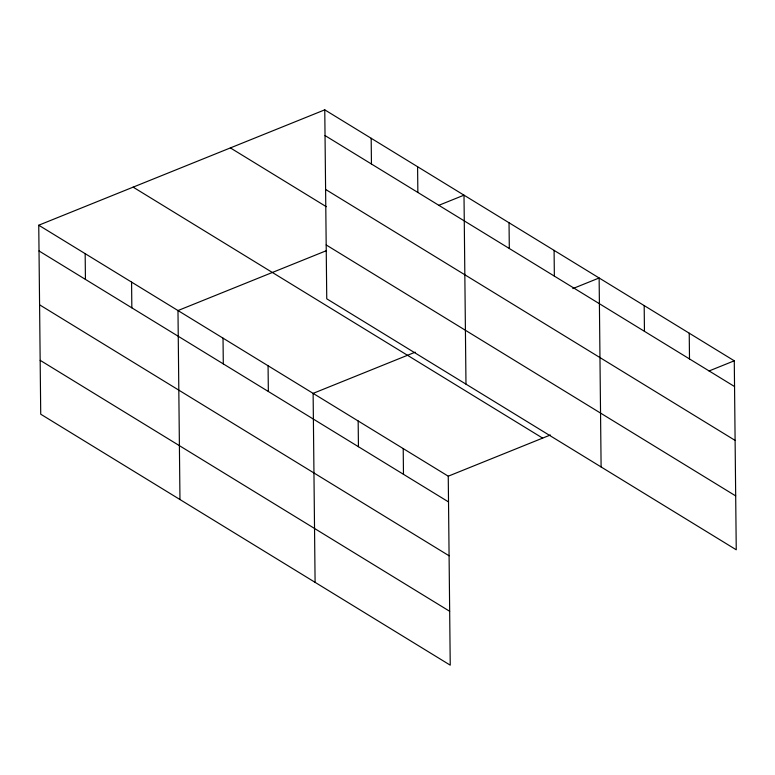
<?xml version="1.0" encoding="UTF-8"?>
<svg xmlns="http://www.w3.org/2000/svg" width="775" height="775" viewBox="0 0 775 775"><rect width="100%" height="100%" fill="white"/><g stroke="black" fill="none" stroke-linecap="round" stroke-linejoin="round"><path stroke-width="1.16" d="M38.75 225.215L448.25 476.189L450.236 665.163L40.726 414.199L38.75 225.215L324.764 109.837L734.274 360.801L736.25 549.785L326.75 298.811L324.764 109.837M326.517 250.625L177.979 310.552L179.965 499.526M438.757 205.346L464.002 195.164L465.978 384.138M415.235 352.17L313.119 393.371L315.096 582.345M572.793 288.61L599.133 277.983L601.109 466.967M448.25 476.189L550.376 434.988M709.028 370.983L734.274 360.801M325.035 135.567L734.545 386.541M325.597 189.439L735.107 440.403M230.378 147.909L326.294 206.693M326.178 244.939L735.688 495.913M133.135 187.143L542.636 438.108M39.021 250.955L448.522 501.919M39.583 304.817L449.093 555.791M40.164 360.327L449.674 611.291M689.227 333.202L689.498 358.932M644.18 305.592L644.451 331.322M554.086 250.373L554.357 276.113M509.039 222.774L509.311 248.504M417.589 166.722L417.861 192.452M403.213 448.58L403.475 474.31M371.177 138.279L371.448 164.009M358.166 420.97L358.438 446.71M268.073 365.761L268.344 391.491M223.026 338.152L223.297 363.892M131.576 282.1L131.837 307.84M85.163 253.657L85.434 279.397"/></g></svg>
